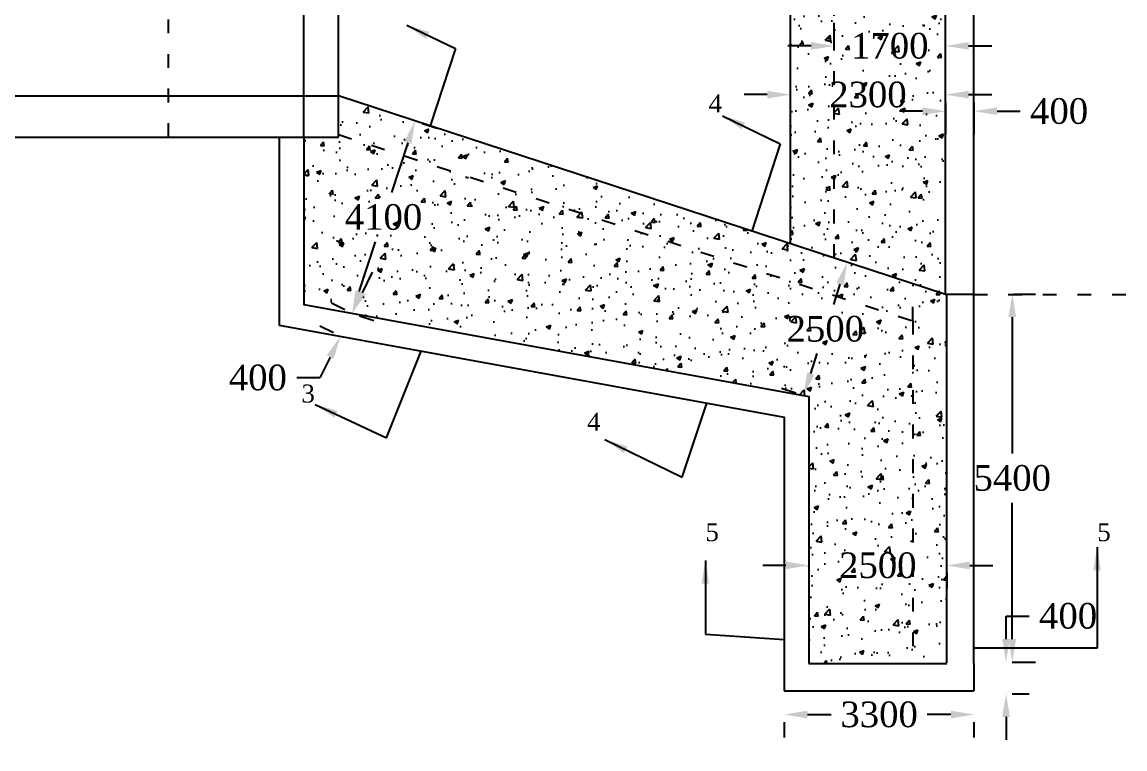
# Model space of a CAD drawing. Header units: inches. Extents: x 221.5 to 296.9, y 45.8 to 97.5.
# Drawn here: x 266.83 to 275.43, y 56.85 to 62.52 of the extents above; entities that cross this region are included whole.
import ezdxf

# ---------------------------------------------------------------- set-up
doc = ezdxf.new("R2010")
doc.units = ezdxf.units.IN
doc.header["$MEASUREMENT"] = 0
doc.linetypes.add('ACAD_ISO03W100', pattern=[30, 12, -18])
doc.layers.add('DIMENSION', color=7, linetype='Continuous')
doc.layers.add('DRAWING', color=7, linetype='Continuous')
doc.styles.get("Standard").update_dxf_attribs({"font": 'TIMES_1.TTF', "height": 0.14})
doc.dimstyles.get("Standard").update_dxf_attribs({"dimtxt": 0.2, "dimasz": 0.18, "dimexe": 0.18, "dimexo": 0.0625, "dimgap": 0.09, "dimtad": 0, "dimtih": 1, "dimtoh": 1, "dimdec": 4, "dimzin": 0, "dimdsep": 46, "dimtxsty": 'Standard', "dimcen": 0.09, "dimadec": 0, "dimazin": 0, "dimtfac": 1, "dimtdec": 4, "dimtofl": 0, "dimtmove": 0, "dimatfit": 3, "dimfxl": 0, "dimtolj": 1, "dimtzin": 0, "dimarcsym": 0})
picture_1 = doc.add_image_def('image1.jpg', size_in_pixel=(7220, 4937))

# ---------------------------------------------------------------- blocks, each defined once
blk = doc.blocks.new('*D79')
at = {"layer": 'Defpoints', "color": 0, "transparency": 16777216}
for p in [(273.1608, 62.3184), (274.03, 62.3358), (274.03, 62.2763)]:
    blk.add_point(p, dxfattribs=at)
at = {"layer": 'DIMENSION', "color": 0, "lineweight": -2, "transparency": 16777216}
for p, q in [((273.1608, 62.3809), (273.1608, 62.5158)), ((274.03, 62.3388), (274.03, 62.5158)), ((272.9808, 62.3358), (272.8008, 62.3358)), ((274.21, 62.3358), (274.39, 62.3358))]:
    blk.add_line(p, q, dxfattribs=at)
at = {"layer": 'DIMENSION', "color": 0, "transparency": 16777216}
for points in [[(272.9808, 62.3658), (272.9808, 62.3058), (273.1608, 62.3358)], [(274.21, 62.3658), (274.21, 62.3058), (274.03, 62.3358)]]:
    blk.add_solid(points, dxfattribs=at)
at = {"layer": 'DIMENSION', "color": 0, "transparency": 16777216, "insert": (273.5954, 62.3358), "char_height": 0.2, "attachment_point": 5}
blk.add_mtext('\\A1;1700', dxfattribs=at)
blk = doc.blocks.new('*D80')
at = {"layer": 'Defpoints', "color": 0, "transparency": 16777216}
for p in [(272.8198, 61.9451), (274.03, 61.9559), (274.03, 61.9559)]:
    blk.add_point(p, dxfattribs=at)
at = {"layer": 'DIMENSION', "color": 0, "lineweight": -2, "transparency": 16777216}
for p, q in [((272.8198, 62.0076), (272.8198, 62.1359)), ((274.03, 62.0184), (274.03, 62.1359)), ((272.6398, 61.9559), (272.4598, 61.9559)), ((274.21, 61.9559), (274.39, 61.9559))]:
    blk.add_line(p, q, dxfattribs=at)
at = {"layer": 'DIMENSION', "color": 0, "transparency": 16777216}
for points in [[(272.6398, 61.9859), (272.6398, 61.9259), (272.8198, 61.9559)], [(274.21, 61.9859), (274.21, 61.9259), (274.03, 61.9559)]]:
    blk.add_solid(points, dxfattribs=at)
at = {"layer": 'DIMENSION', "color": 0, "transparency": 16777216, "insert": (273.4249, 61.9559), "char_height": 0.2, "attachment_point": 5}
blk.add_mtext('\\A1;2300', dxfattribs=at)
blk = doc.blocks.new('*D81')
at = {"layer": 'Defpoints', "color": 0, "transparency": 16777216}
for p in [(274.03, 61.9559), (274.252, 61.9559), (274.252, 61.8266)]:
    blk.add_point(p, dxfattribs=at)
at = {"layer": 'DIMENSION', "color": 0, "lineweight": -2, "transparency": 16777216}
for p, q in [((274.03, 61.8934), (274.03, 61.6466)), ((274.252, 61.8934), (274.252, 61.6466)), ((273.85, 61.8266), (273.67, 61.8266)), ((274.432, 61.8266), (274.612, 61.8266))]:
    blk.add_line(p, q, dxfattribs=at)
at = {"layer": 'DIMENSION', "color": 0, "transparency": 16777216}
for points in [[(273.85, 61.8566), (273.85, 61.7966), (274.03, 61.8266)], [(274.432, 61.8566), (274.432, 61.7966), (274.252, 61.8266)]]:
    blk.add_solid(points, dxfattribs=at)
at = {"layer": 'DIMENSION', "color": 0, "transparency": 16777216, "insert": (274.9159, 61.8266), "char_height": 0.2, "attachment_point": 5}
blk.add_mtext('\\A1;400', dxfattribs=at)
blk = doc.blocks.new('*D82')
at = {"layer": 'Defpoints', "color": 0, "transparency": 16777216}
for p in [(273.2623, 60.648), (273.2623, 60.648), (272.9226, 59.6095)]:
    blk.add_point(p, dxfattribs=at)
at = {"layer": 'DIMENSION', "color": 0, "lineweight": -2, "transparency": 16777216}
for p, q in [((273.2029, 60.6674), (273.0912, 60.704)), ((273.2064, 60.4769), (273.1552, 60.3205)), ((272.9785, 59.7806), (273.0297, 59.937)), ((272.8632, 59.6289), (272.7515, 59.6655))]:
    blk.add_line(p, q, dxfattribs=at)
at = {"layer": 'DIMENSION', "color": 0, "transparency": 16777216}
for points in [[(273.1778, 60.4863), (273.2349, 60.4676), (273.2623, 60.648)], [(272.95, 59.7899), (273.0071, 59.7712), (272.9226, 59.6095)]]:
    blk.add_solid(points, dxfattribs=at)
at = {"layer": 'DIMENSION', "color": 0, "transparency": 16777216, "insert": (273.0925, 60.1288), "char_height": 0.2, "attachment_point": 5}
blk.add_mtext('\\A1;2500', dxfattribs=at)
blk = doc.blocks.new('*D83')
at = {"layer": 'Defpoints', "color": 0, "transparency": 16777216}
for p in [(272.9646, 58.2889), (274.0393, 58.2889), (274.0393, 58.2846)]:
    blk.add_point(p, dxfattribs=at)
at = {"layer": 'DIMENSION', "color": 0, "lineweight": -2, "transparency": 16777216}
for p, q in [((272.7846, 58.2846), (272.6046, 58.2846)), ((274.2193, 58.2846), (274.3993, 58.2846)), ((272.9646, 58.2264), (272.9646, 58.1046)), ((274.0393, 58.2264), (274.0393, 58.1046))]:
    blk.add_line(p, q, dxfattribs=at)
at = {"layer": 'DIMENSION', "color": 0, "transparency": 16777216}
for points in [[(272.7846, 58.3146), (272.7846, 58.2546), (272.9646, 58.2846)], [(274.2193, 58.3146), (274.2193, 58.2546), (274.0393, 58.2846)]]:
    blk.add_solid(points, dxfattribs=at)
at = {"layer": 'DIMENSION', "color": 0, "transparency": 16777216, "insert": (273.5019, 58.2846), "char_height": 0.2, "attachment_point": 5}
blk.add_mtext('\\A1;2500', dxfattribs=at)
blk = doc.blocks.new('*D84')
at = {"layer": 'Defpoints', "color": 0, "transparency": 16777216}
for p in [(272.7725, 57.1253), (274.252, 57.1253), (274.252, 57.1218)]:
    blk.add_point(p, dxfattribs=at)
at = {"layer": 'DIMENSION', "color": 0, "lineweight": -2, "transparency": 16777216}
for p, q in [((272.9525, 57.1218), (273.1381, 57.1218)), ((274.072, 57.1218), (273.8863, 57.1218)), ((272.7725, 57.0628), (272.7725, 56.9418)), ((274.252, 57.0628), (274.252, 56.9418))]:
    blk.add_line(p, q, dxfattribs=at)
at = {"layer": 'DIMENSION', "color": 0, "transparency": 16777216}
for points in [[(272.9525, 57.1518), (272.9525, 57.0918), (272.7725, 57.1218)], [(274.072, 57.1518), (274.072, 57.0918), (274.252, 57.1218)]]:
    blk.add_solid(points, dxfattribs=at)
at = {"layer": 'DIMENSION', "color": 0, "transparency": 16777216, "insert": (273.5122, 57.1218), "char_height": 0.2, "attachment_point": 5}
blk.add_mtext('\\A1;3300', dxfattribs=at)
blk = doc.blocks.new('*D85')
at = {"layer": 'Defpoints', "color": 0, "transparency": 16777216}
for p in [(274.4883, 57.5302), (274.502, 57.5302), (274.4883, 57.2835)]:
    blk.add_point(p, dxfattribs=at)
at = {"layer": 'DIMENSION', "color": 0, "lineweight": -2, "transparency": 16777216}
for p, q in [((274.502, 57.7102), (274.502, 57.8902)), ((274.502, 57.8902), (274.682, 57.8902)), ((274.5508, 57.5302), (274.682, 57.5302)), ((274.5508, 57.2835), (274.682, 57.2835)), ((274.502, 57.1035), (274.502, 56.9235))]:
    blk.add_line(p, q, dxfattribs=at)
at = {"layer": 'DIMENSION', "color": 0, "transparency": 16777216}
for points in [[(274.472, 57.7102), (274.532, 57.7102), (274.502, 57.5302)], [(274.472, 57.1035), (274.532, 57.1035), (274.502, 57.2835)]]:
    blk.add_solid(points, dxfattribs=at)
at = {"layer": 'DIMENSION', "color": 0, "transparency": 16777216, "insert": (274.9859, 57.8902), "char_height": 0.2, "attachment_point": 5}
blk.add_mtext('\\A1;400', dxfattribs=at)
blk = doc.blocks.new('*D86')
at = {"layer": 'Defpoints', "color": 0, "transparency": 16777216}
for p in [(274.502, 60.401), (274.5504, 60.401), (274.502, 57.5302)]:
    blk.add_point(p, dxfattribs=at)
at = {"layer": 'DIMENSION', "color": 0, "lineweight": -2, "transparency": 16777216}
for p, q in [((274.5645, 60.401), (274.7304, 60.401)), ((274.5504, 60.221), (274.5504, 59.1573)), ((274.5504, 57.7102), (274.5504, 58.7738)), ((274.5645, 57.5302), (274.7304, 57.5302))]:
    blk.add_line(p, q, dxfattribs=at)
at = {"layer": 'DIMENSION', "color": 0, "transparency": 16777216}
for points in [[(274.5204, 60.221), (274.5804, 60.221), (274.5504, 60.401)], [(274.5204, 57.7102), (274.5804, 57.7102), (274.5504, 57.5302)]]:
    blk.add_solid(points, dxfattribs=at)
at = {"layer": 'DIMENSION', "color": 0, "transparency": 16777216, "insert": (274.5504, 58.9656), "char_height": 0.2, "attachment_point": 5}
blk.add_mtext('\\A1;5400', dxfattribs=at)
blk = doc.blocks.new('*D87')
at = {"layer": 'Defpoints', "color": 0, "transparency": 16777216}
for p in [(269.8921, 61.7506), (269.8921, 61.7506), (269.4011, 60.2498)]:
    blk.add_point(p, dxfattribs=at)
at = {"layer": 'DIMENSION', "color": 0, "lineweight": -2, "transparency": 16777216}
for p, q in [((269.9515, 61.7312), (270.0631, 61.6946)), ((269.8361, 61.5795), (269.7093, 61.1919)), ((269.457, 60.4209), (269.5838, 60.8085)), ((269.4605, 60.2304), (269.5721, 60.1939))]:
    blk.add_line(p, q, dxfattribs=at)
at = {"layer": 'DIMENSION', "color": 0, "transparency": 16777216}
for points in [[(269.8076, 61.5889), (269.8646, 61.5702), (269.8921, 61.7506)], [(269.4285, 60.4302), (269.4856, 60.4116), (269.4011, 60.2498)]]:
    blk.add_solid(points, dxfattribs=at)
at = {"layer": 'DIMENSION', "color": 0, "transparency": 16777216, "insert": (269.6466, 61.0002), "char_height": 0.2, "attachment_point": 5}
blk.add_mtext('\\A1;4100', dxfattribs=at)
blk = doc.blocks.new('*D88')
at = {"layer": 'Defpoints', "color": 0, "transparency": 16777216}
for p in [(269.4011, 60.2498), (269.3115, 60.0708), (269.3115, 60.0708)]:
    blk.add_point(p, dxfattribs=at)
at = {"layer": 'DIMENSION', "color": 0, "lineweight": -2, "transparency": 16777216}
for p, q in [((269.4816, 60.4108), (269.5621, 60.5718)), ((269.3452, 60.2778), (269.2401, 60.3303)), ((269.2556, 60.0988), (269.1505, 60.1513)), ((269.231, 59.9098), (269.1505, 59.7488)), ((269.1505, 59.7488), (268.9705, 59.7488))]:
    blk.add_line(p, q, dxfattribs=at)
at = {"layer": 'DIMENSION', "color": 0, "transparency": 16777216}
for points in [[(269.4548, 60.4242), (269.5084, 60.3974), (269.4011, 60.2498)], [(269.2042, 59.9232), (269.2579, 59.8964), (269.3115, 60.0708)]]:
    blk.add_solid(points, dxfattribs=at)
at = {"layer": 'DIMENSION', "color": 0, "transparency": 16777216, "insert": (268.6666, 59.7488), "char_height": 0.2, "attachment_point": 5}
blk.add_mtext('\\A1;400', dxfattribs=at)

msp = doc.modelspace()

# ---------------------------------------------------------------- hatches: boundary and pattern name
at = {"layer": 'DRAWING'}
h = msp.add_hatch(dxfattribs=at)
h.set_pattern_fill('AR-CONC', color=256, scale=0.05, style=0)
h.set_pattern_definition([(50, (0, 0), (0.3586301, -0.03137607), [0.0375, -0.4125]), (355, (0, 0), (-0.06937567, 0.37609607), [0.03, -0.33]), (100.4514, (0.0299, -0.0026), (0.2892547, 0.34471977), [0.0318701, -0.35057106]), (46.1842, (0, 0.1), (0.5336205, -0.0827595), [0.05625, -0.61875]), (96.6356, (0.04447, 0.0931), (0.4673314, 0.4870589), [0.0478051, -0.5258565]), (351.1842, (0, 0.1), (0.467331, 0.4870593), [0.045, -0.495]), (21, (0.05, 0.075), (0.29845353, -0.20130945), [0.0375, -0.4125]), (326, (0.05, 0.075), (0.12165767, 0.362575), [0.03, -0.33]), (71.4514, (0.07487, 0.05822), (0.4201113, 0.16126525), [0.0318701, -0.35057106]), (37.5, (0, 0), (0.00607993, 0.166446927), [0, -0.326, 0, -0.335, 0, -0.33125]), (7.5, (0, 0), (0.13153477, 0.19720586), [0, -0.191, 0, -0.3185, 0, -0.12625]), (327.5, (-0.1115, 0), (0.26691122, -0.011277436), [0, -0.125, 0, -0.39, 0, -0.5175]), (317.5, (-0.1615, 0), (0.29159308, 0.0500525), [0, -0.1625, 0, -0.259, 0, -0.3675])])
h.paths.add_polyline_path([(269.29548, 61.64521), (269.29548, 61.62455), (269.02413, 61.62455), (269.02413, 60.31837), (272.96461, 59.60186), (272.96461, 57.51953), (273.7738, 57.51953), (273.7738, 60.19235)])
h.paths.add_polyline_path([(269.29548, 61.94577), (269.29548, 61.64521), (273.7738, 60.19235), (273.77767, 60.4794)])
h.paths.add_polyline_path([(274.03926, 60.39686), (274.02997, 60.39686), (273.77767, 60.4794), (273.7738, 60.19235), (273.7738, 57.51953), (274.03926, 57.51953)])
h.paths.add_polyline_path([(273.16076, 63.7501), (272.81978, 63.7501), (272.81978, 60.79278), (273.16076, 60.68123)])
h.paths.add_polyline_path([(274.02997, 63.7501), (273.16076, 63.7501), (273.16076, 60.68123), (274.02997, 60.39686)])

# ---------------------------------------------------------------- linework, layer by layer
at = {"layer": 'DRAWING', "ltscale": 0.005}
for p, q in [((274.25197, 57.51953), (274.25197, 63.7501)), ((272.96461, 57.51953), (274.03926, 57.51953))]:
    msp.add_line(p, q, dxfattribs=at)
at = {"layer": 'DRAWING', "linetype": 'ACAD_ISO03W100', "ltscale": 0.009}
for points in [[(267.96985, 61.62455), (267.96985, 63.7501)], [(273.16076, 60.68123), (273.16076, 63.7501)], [(269.29548, 61.64521), (273.7738, 60.19235), (273.77767, 60.4794)], [(274.24872, 60.39686), (276.67007, 60.39686)], [(273.7738, 60.19235), (273.7738, 57.51423)]]:
    msp.add_lwpolyline(points, dxfattribs=at)
at = {"layer": 'DRAWING', "ltscale": 0.009}
for points in [[(269.02413, 61.62455), (269.02413, 63.7501)], [(269.29548, 61.62455), (269.29548, 63.7501)]]:
    msp.add_lwpolyline(points, dxfattribs=at)
at = {"layer": 'DRAWING'}
for points in [[(272.81978, 60.79278), (272.81978, 63.7501)], [(274.02997, 60.39686), (274.02997, 63.7501)], [(274.24872, 60.39686), (274.02997, 60.39686), (269.29548, 61.94577)], [(274.25197, 57.51953), (274.25197, 57.3055)], [(272.77246, 57.3055), (274.25197, 57.3055)]]:
    msp.add_lwpolyline(points, dxfattribs=at)
at = {"layer": 'DRAWING', "ltscale": 0.005}
for points in [[(238.93173, 61.94577), (269.29548, 61.94577)], [(238.93173, 61.62455), (269.29548, 61.62455)], [(268.83198, 61.62641), (268.83198, 60.15801), (272.77246, 59.4415), (272.77246, 57.3055)], [(269.02413, 61.62641), (269.02413, 60.31837), (272.96461, 59.60186), (272.96461, 57.51953)], [(274.03926, 57.52437), (274.03926, 60.39686)]]:
    msp.add_lwpolyline(points, dxfattribs=at)

# ---------------------------------------------------------------- texts
at = {"layer": 'DIMENSION'}
for s, p in [('4', (272.18198, 61.81701)), ('3', (269.00594, 59.55514)), ('4', (271.23377, 59.33447)), ('5', (272.15665, 58.47399)), ('5', (275.21301, 58.47399))]:
    msp.add_text(s, height=0.14, dxfattribs=at).set_placement(p)

# ---------------------------------------------------------------- dimensions: what is measured, and where the dimension line sits
for base, p1, p2, text, picture, middle in [((274.02997, 62.33575), (273.16076, 62.31839), (274.02997, 62.27629), '1700', '*D79', (273.59536, 62.33575)), ((274.02997, 61.95592), (272.81978, 61.94514), (274.02997, 61.95592), '2300', '*D80', (273.42488, 61.95592)), ((274.25197, 61.82661), (274.02997, 61.95592), (274.25197, 61.95592), '400', '*D81', (274.91588, 61.82661))]:
    dim = msp.add_linear_dim(base=base, p1=p1, p2=p2, text=text, dimstyle='Standard', dxfattribs=at)
    dim.commit()
    dim.dimension.update_dxf_attribs({"geometry": picture, "text_midpoint": middle})
for p1, p2, distance, text, picture, middle in [((269.40107, 60.24983), (269.89206, 61.7506), 0, '4100', '*D87', (269.64656, 61.00022)), ((272.92258, 59.6095), (273.26233, 60.648), 0, '2500', '*D82', (273.09245, 60.12875)), ((269.40107, 60.24983), (269.31154, 60.07081), 0, '400', '*D88', (268.66659, 59.74883)), ((274.502, 57.53016), (274.502, 60.401), -0.04835, '5400', '*D86', (274.55035, 58.96558)), ((272.96461, 58.28889), (274.03926, 58.28889), -0.00432, '2500', '*D83', (273.50194, 58.28457)), ((274.48828, 57.28349), (274.48828, 57.53016), -0.01372, '400', '*D85', (274.98592, 57.89016)), ((272.77246, 57.12525), (274.25197, 57.12525), -0.00343, '3300', '*D84', (273.51221, 57.12182))]:
    dim = msp.add_aligned_dim(p1=p1, p2=p2, distance=distance, text=text, dimstyle='Standard', dxfattribs=at)
    dim.commit()
    dim.dimension.update_dxf_attribs({"geometry": picture, "text_midpoint": middle})

# ---------------------------------------------------------------- pictures from other files: only their frames are drawn
at = {"linetype": 'ACAD_ISO03W100'}
image = msp.add_image(picture_1, insert=(221.49464, 46.13772), size_in_units=(75.15433, 51.39016), rotation=-0.2479613, dxfattribs=dict(at, fade=30))
image.dxf.flags = 7

# ---------------------------------------------------------------- leaders
at = {"layer": 'DIMENSION'}
for points in [[(269.82737, 62.49648), (270.2076, 62.31485), (270.01034, 61.71191)], [(272.29117, 61.79149), (272.74115, 61.57146), (272.51863, 60.8913)], [(269.11358, 59.53979), (269.66948, 59.27876), (269.94104, 59.95634)], [(271.37295, 59.26551), (271.97598, 58.9736), (272.16924, 59.55118)], [(275.21232, 58.4274), (275.21232, 57.63835), (274.25197, 57.63835)], [(272.15692, 58.32312), (272.15692, 57.74823), (272.77246, 57.70743)]]:
    msp.add_leader(points, dimstyle='Standard', override={"dimgap": 0.09, "dimtad": 0}, dxfattribs=at)

doc.saveas('drawing.dxf')
